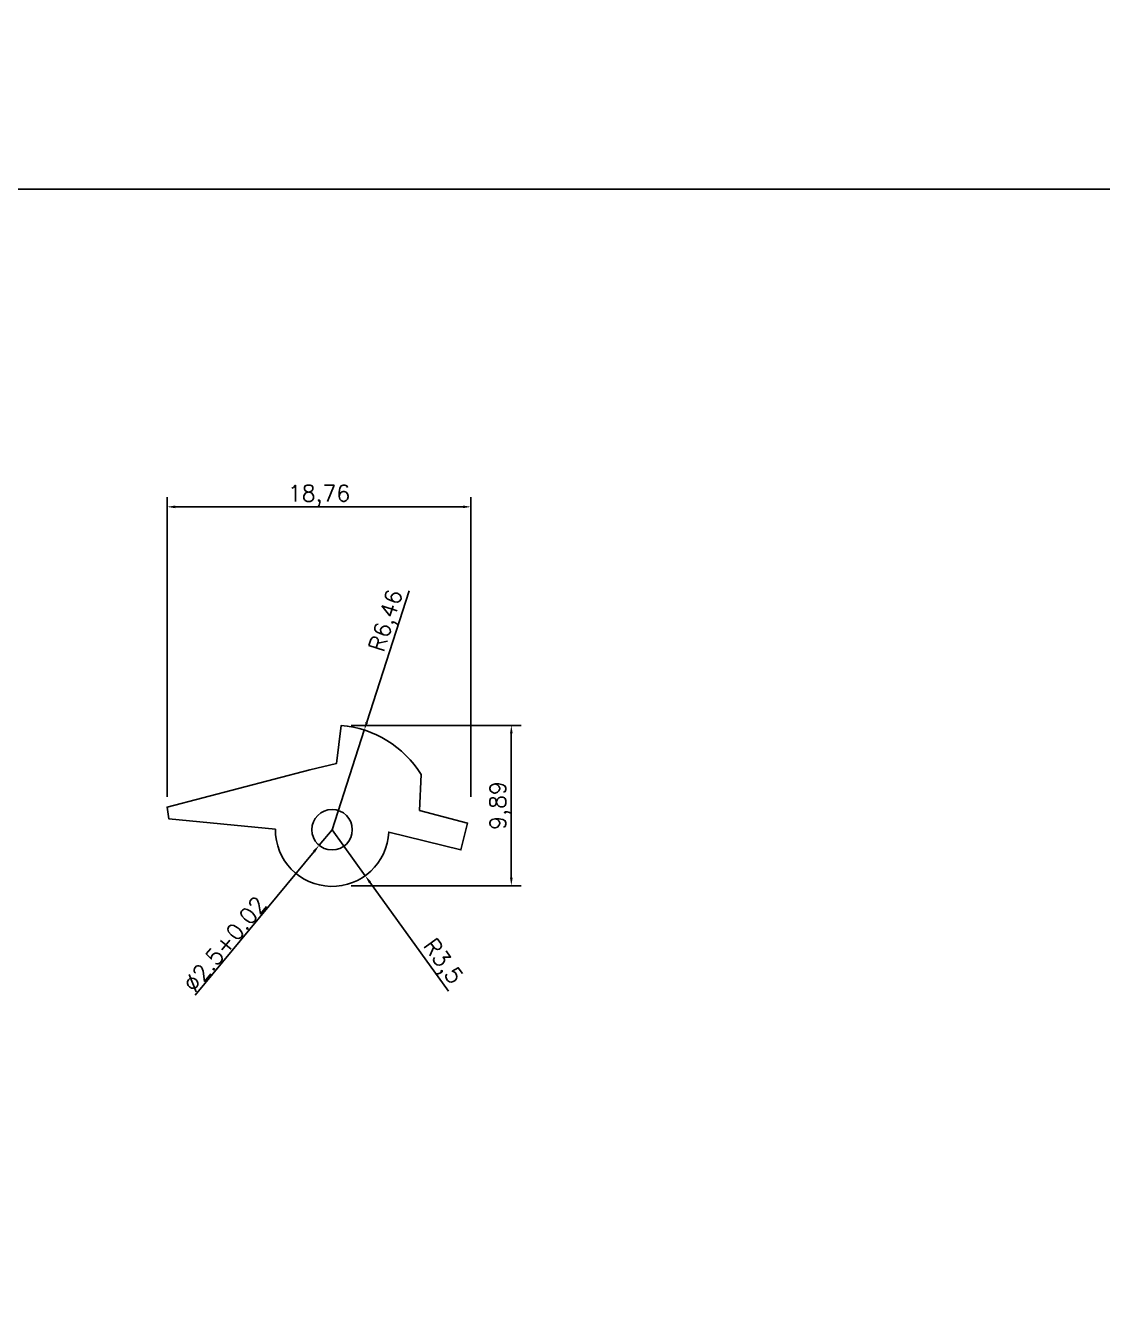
# Model space of a CAD drawing. Header units: millimetres. Extents: x 6817 to 10425, y -2870 to -164.
# Drawn here: x 10239 to 10305.5, y -621.7 to -542.9 of the extents above; entities that cross this region are included whole.
import ezdxf

# ---------------------------------------------------------------- set-up
doc = ezdxf.new("R2010")
doc.units = ezdxf.units.MM
doc.layers.add('图层2', color=108, linetype='Continuous')
doc.styles.get("Standard").update_dxf_attribs({"font": 'txt', "bigfont": 'gbcbig.shx'})
doc.dimstyles.new('ISO-25', dxfattribs={"dimtxt": 1, "dimasz": 0.5, "dimexe": 0.6, "dimexo": 0.625, "dimgap": 0.1, "dimtad": 1, "dimtxsty": 'Standard', "dimcen": 2.5, "dimadec": 0, "dimazin": 0, "dimtfac": 1, "dimtmove": 0, "dimatfit": 3, "dimfxl": 1, "dimarcsym": 0})

# ---------------------------------------------------------------- blocks, each defined once
blk = doc.blocks.new('*D830')
at = {"layer": 'Defpoints', "color": 0, "linetype": 'ByBlock', "transparency": 16777216}
for p in [(10257.928, -592.475), (10259.975, -595.314)]:
    blk.add_point(p, dxfattribs=at)
at = {"layer": '图层2', "color": 0, "linetype": 'ByBlock', "lineweight": -2, "transparency": 16777216}
for p, q in [((10257.928, -592.475), (10259.975, -595.314)), ((10265.108, -602.431), (10260.268, -595.72))]:
    blk.add_line(p, q, dxfattribs=at)
at = {"layer": '图层2', "color": 0, "linetype": 'ByBlock', "transparency": 16777216}
blk.add_solid([(10260.335, -595.671), (10260.2, -595.769), (10259.975, -595.314)], dxfattribs=at)
at = {"layer": '图层2', "color": 0, "linetype": 'ByBlock', "transparency": 16777216, "insert": (10264.677, -600.666), "char_height": 1, "attachment_point": 5, "rotation": 305.79961}
blk.add_mtext('R3,5', dxfattribs=at)
blk = doc.blocks.new('*D831')
at = {"layer": 'Defpoints', "color": 0, "linetype": 'ByBlock', "transparency": 16777216}
for p in [(10257.928, -592.475), (10257.131, -593.439)]:
    blk.add_point(p, dxfattribs=at)
at = {"layer": '图层2', "color": 0, "linetype": 'ByBlock', "lineweight": -2, "transparency": 16777216}
for p, q in [((10257.928, -592.475), (10257.131, -593.439)), ((10249.483, -602.696), (10256.813, -593.824))]:
    blk.add_line(p, q, dxfattribs=at)
at = {"layer": '图层2', "color": 0, "linetype": 'ByBlock', "transparency": 16777216}
blk.add_solid([(10256.749, -593.771), (10256.877, -593.877), (10257.131, -593.439)], dxfattribs=at)
at = {"layer": '图层2', "color": 0, "linetype": 'ByBlock', "transparency": 16777216, "insert": (10251.313, -599.539), "char_height": 1, "attachment_point": 5, "rotation": 50.43559}
blk.add_mtext('%%C2.5+0.02', dxfattribs=at)
blk = doc.blocks.new('*D832')
at = {"layer": 'Defpoints', "color": 0, "linetype": 'ByBlock', "transparency": 16777216}
for p in [(10259.918, -586.325), (10257.928, -592.475)]:
    blk.add_point(p, dxfattribs=at)
at = {"layer": '图层2', "color": 0, "linetype": 'ByBlock', "lineweight": -2, "transparency": 16777216}
for p, q in [((10262.695, -577.745), (10260.072, -585.85)), ((10257.928, -592.475), (10259.918, -586.325))]:
    blk.add_line(p, q, dxfattribs=at)
at = {"layer": '图层2', "color": 0, "linetype": 'ByBlock', "transparency": 16777216}
blk.add_solid([(10259.993, -585.824), (10260.151, -585.875), (10259.918, -586.325)], dxfattribs=at)
at = {"layer": '图层2', "color": 0, "linetype": 'ByBlock', "transparency": 16777216, "insert": (10261.373, -579.612), "char_height": 1, "attachment_point": 5, "rotation": 72.06489}
blk.add_mtext('R6,46', dxfattribs=at)
blk = doc.blocks.new('*D1941')
at = {"layer": 'Defpoints', "color": 0, "linetype": 'ByBlock'}
for p in [(10258.49, -586.036), (10258.49, -595.93), (10268.995, -595.93)]:
    blk.add_point(p, dxfattribs=at)
at = {"layer": '图层2', "color": 0, "linetype": 'ByBlock', "lineweight": -2}
for p, q in [((10259.115, -586.036), (10269.595, -586.036)), ((10268.995, -586.536), (10268.995, -595.43)), ((10259.115, -595.93), (10269.595, -595.93))]:
    blk.add_line(p, q, dxfattribs=at)
at = {"layer": '图层2', "color": 0, "linetype": 'ByBlock'}
for points in [[(10268.912, -586.536), (10269.078, -586.536), (10268.995, -586.036)], [(10268.912, -595.43), (10269.078, -595.43), (10268.995, -595.93)]]:
    blk.add_solid(points, dxfattribs=at)
at = {"layer": '图层2', "color": 0, "linetype": 'ByBlock', "insert": (10268.312, -590.983), "char_height": 1, "attachment_point": 5, "rotation": 90}
blk.add_mtext('9,89', dxfattribs=at)
blk = doc.blocks.new('*D1943')
at = {"layer": 'Defpoints', "color": 0, "linetype": 'ByBlock'}
for p in [(10266.503, -572.553), (10247.743, -591.079), (10266.503, -591.079)]:
    blk.add_point(p, dxfattribs=at)
at = {"layer": '图层2', "color": 0, "linetype": 'ByBlock', "lineweight": -2}
for p, q in [((10247.743, -590.454), (10247.743, -571.953)), ((10266.503, -590.454), (10266.503, -571.953)), ((10248.243, -572.553), (10266.003, -572.553))]:
    blk.add_line(p, q, dxfattribs=at)
at = {"layer": '图层2', "color": 0, "linetype": 'ByBlock'}
for points in [[(10248.243, -572.47), (10248.243, -572.637), (10247.743, -572.553)], [(10266.003, -572.47), (10266.003, -572.637), (10266.503, -572.553)]]:
    blk.add_solid(points, dxfattribs=at)
at = {"layer": '图层2', "color": 0, "linetype": 'ByBlock', "insert": (10257.123, -571.87), "char_height": 1, "attachment_point": 5}
blk.add_mtext('18,76', dxfattribs=at)
blk = doc.blocks.new('*D2126')
at = {"layer": 'Defpoints', "color": 0, "linetype": 'ByBlock'}
for p in [(10223.657, -339.202), (10223.657, -344.877), (10247.603, -344.877)]:
    blk.add_point(p, dxfattribs=at)
at = {"layer": 'Defpoints', "color": 0, "linetype": 'ByBlock', "transparency": 16777216}
for p in [(8490.813, -2490.52), (8490.813, -2500.59), (8495.813, -2500.59)]:
    blk.add_point(p, dxfattribs=at)
at = {"layer": '图层2', "color": 0, "linetype": 'ByBlock', "lineweight": -2}
for p, q in [((10224.282, -339.202), (10248.203, -339.202)), ((10247.603, -339.702), (10247.603, -344.377)), ((10224.282, -344.877), (10248.203, -344.877))]:
    blk.add_line(p, q, dxfattribs=at)
at = {"layer": '图层2', "color": 0, "linetype": 'ByBlock', "lineweight": -2, "transparency": 16777216}
for p, q in [((8490.813, -2499.965), (8490.813, -2489.92)), ((8495.813, -2499.965), (8495.813, -2489.92)), ((8495.313, -2490.52), (8491.313, -2490.52))]:
    blk.add_line(p, q, dxfattribs=at)
at = {"layer": '图层2', "color": 0, "linetype": 'ByBlock'}
for points in [[(10247.52, -339.702), (10247.687, -339.702), (10247.603, -339.202)], [(10247.52, -344.377), (10247.687, -344.377), (10247.603, -344.877)]]:
    blk.add_solid(points, dxfattribs=at)
at = {"layer": '图层2', "color": 0, "linetype": 'ByBlock', "transparency": 16777216}
for points in [[(8491.313, -2490.437), (8491.313, -2490.604), (8490.813, -2490.52)], [(8495.313, -2490.437), (8495.313, -2490.604), (8495.813, -2490.52)]]:
    blk.add_solid(points, dxfattribs=at)
at = {"layer": '图层2', "color": 0, "linetype": 'ByBlock', "insert": (10246.92, -342.039), "char_height": 1, "attachment_point": 5, "rotation": 90}
blk.add_mtext('5,67', dxfattribs=at)
at = {"layer": '图层2', "color": 0, "linetype": 'ByBlock', "transparency": 16777216, "insert": (8493.313, -2489.17), "char_height": 2.5, "attachment_point": 5}
blk.add_mtext('5', dxfattribs=at)

msp = doc.modelspace()

# ---------------------------------------------------------------- linework, layer by layer
at = {"layer": '图层2', "color": 2, "linetype": 'ByBlock'}
msp.add_line((10422.848, -552.959), (10127.143, -552.959), dxfattribs=at)
at = {"layer": '图层2', "color": 6, "linetype": 'ByBlock'}
msp.add_lwpolyline([(10256.565, -588.787), (10247.743, -591.079), (10247.851, -591.806), (10254.427, -592.445, 0.983484), (10261.425, -592.622), (10265.888, -593.726), (10266.297, -592.072), (10263.328, -591.285), (10263.426, -589.076, 0.236806), (10258.49, -586.036), (10258.204, -588.382)], format="xyb", close=True, dxfattribs=at)
at = {"layer": '图层2', "color": 1, "linetype": 'ByBlock'}
msp.add_circle((10257.928, -592.475), 1.25, dxfattribs=at)

# ---------------------------------------------------------------- dimensions: what is measured, and where the dimension line sits
at = {"layer": '图层2', "color": 2, "linetype": 'ByBlock'}
dim = msp.add_linear_dim(base=(10247.6033, -344.8767), p1=(10223.6566, -339.202), p2=(10223.6566, -344.8767), angle=90, dimstyle='ISO-25', dxfattribs=at)
dim.commit()
dim.dimension.update_dxf_attribs({"geometry": '*D2126', "text_midpoint": (10246.9199, -342.0394)})
at = {"layer": '图层2', "color": 3, "linetype": 'ByBlock'}
dim = msp.add_linear_dim(base=(10266.503, -572.553), p1=(10247.743, -591.079), p2=(10266.503, -591.079), dimstyle='ISO-25', dxfattribs=at)
dim.commit()
dim.dimension.update_dxf_attribs({"geometry": '*D1943', "text_midpoint": (10257.123, -571.87)})
at = {"layer": '图层2', "color": 2, "linetype": 'ByBlock'}
for mpoint, picture, middle in [((10259.918, -586.325), '*D832', (10262.023, -579.823)), ((10259.975, -595.314), '*D830', (10264.123, -601.066))]:
    dim = msp.add_radius_dim(center=(10257.928, -592.475), mpoint=mpoint, dimstyle='ISO-25', dxfattribs=at)
    dim.commit()
    dim.dimension.update_dxf_attribs({"geometry": picture, "text_midpoint": middle, "dimtype": 164})
at = {"layer": '图层2', "color": 3, "linetype": 'ByBlock'}
dim = msp.add_linear_dim(base=(10268.995, -595.93), p1=(10258.49, -586.036), p2=(10258.49, -595.93), angle=90, dimstyle='ISO-25', dxfattribs=at)
dim.commit()
dim.dimension.update_dxf_attribs({"geometry": '*D1941', "text_midpoint": (10268.312, -590.983)})
at = {"layer": '图层2', "color": 2, "linetype": 'ByBlock'}
dim = msp.add_radius_dim(center=(10257.928, -592.475), mpoint=(10257.131, -593.439), text='%%C2.5+0.02', dimstyle='ISO-25', dxfattribs=at)
dim.commit()
dim.dimension.update_dxf_attribs({"geometry": '*D831', "text_midpoint": (10251.776, -599.921), "dimtype": 164})

doc.saveas('drawing.dxf')
